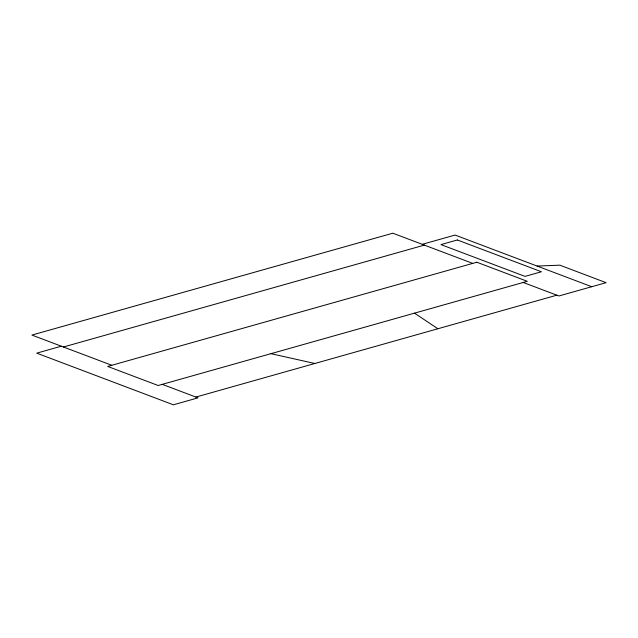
<?xml version="1.0" encoding="UTF-8"?>
<svg xmlns="http://www.w3.org/2000/svg" width="638" height="638" viewBox="0 0 638 638"><rect width="100%" height="100%" fill="white"/><g stroke="black" fill="none" stroke-linecap="round" stroke-linejoin="round"><path stroke-width="0.96" d="M61.336 346.203L36.725 353.149L173.392 404.803L198.003 397.857L162.259 384.347M422.268 244.322L455.077 235.055L591.745 286.717M63.441 347L424.366 245.112M195.898 397.067L556.83 295.179M537.076 266.054L559.845 265.177L606.1 282.666L558.936 295.976L523.192 282.467M270.951 353.667L314.845 363.493M472.726 263.39L392.833 233.197L31.9 335.078L111.802 365.279M414.501 313.146L437.883 328.753M457.334 239.976L440.93 244.601L525.034 276.39L541.439 271.764L457.334 239.976M476.833 262.234L107.694 366.435L158.16 385.511L527.291 281.31L476.833 262.234"/></g></svg>
